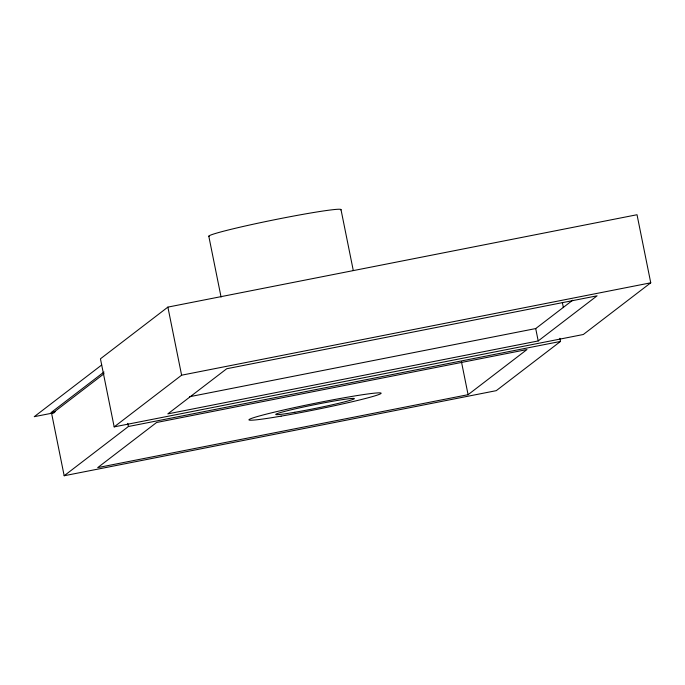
<?xml version="1.0" encoding="UTF-8"?>
<svg xmlns="http://www.w3.org/2000/svg" width="685" height="685" viewBox="0 0 685 685"><rect width="100%" height="100%" fill="white"/><g stroke="black" fill="none" stroke-linecap="round" stroke-linejoin="round"><path stroke-width="1.03" d="M167.885 307.111L100.447 358.803L114.172 426.883L583.312 334.503L650.75 282.811L637.024 214.73L167.885 307.111L181.611 375.192L114.172 426.883M101.688 364.994L34.25 416.685L54.192 412.755M104.009 372.006L51.024 412.618L55.211 411.796M104.094 373.702L51.7 413.86L64.176 475.75L496.274 390.655L560.51 341.43L559.876 338.279M64.176 475.75L128.412 426.515L560.51 341.43M189.471 396.743L535.713 328.569L572.72 300.201M468.086 394.688L526.971 349.555L156.6 422.491L97.715 467.615L468.086 394.688L461.433 361.68M538.204 340.942L597.089 295.817L226.718 368.744L167.834 413.877L538.204 340.942L535.713 328.569M181.611 375.192L650.75 282.811M562.351 302.479L563.387 307.633M341.002 209.619L353.272 270.455M208.805 236.231L221.075 297.067M127.77 423.373L128.412 426.515M209.113 236.471A67.43 3.177 -11.4 0 1 274.574 219.748A67.43 3.177 -11.4 0 1 340.753 209.952M294.833 412.25A40.132 1.892 -11.4 0 0 354.359 398.653A40.132 1.892 -11.4 0 0 295.86 408.705A40.132 1.892 -11.4 0 0 294.833 412.25M281.107 416.137A67.43 3.177 -11.4 0 0 381.108 393.293A67.43 3.177 -11.4 0 0 282.837 410.178A67.43 3.177 -11.4 0 0 281.107 416.137"/></g></svg>
